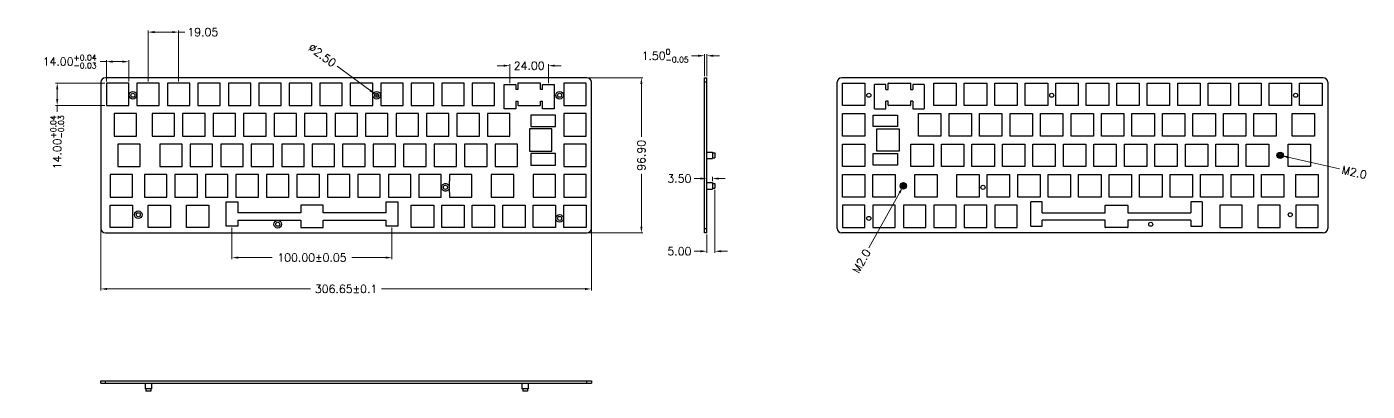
# Model space of a CAD drawing. Header units: millimetres. Extents: x 2562 to 4353, y 2000 to 2227.
# Drawn here: x 3515 to 4353, y 2000 to 2227 of the extents above; entities that cross this region are included whole.
import ezdxf

# ---------------------------------------------------------------- set-up
doc = ezdxf.new("R2010")
doc.units = ezdxf.units.MM
doc.styles.add('ROMANS', font='romans.shx', dxfattribs={"bigfont": 'gbcbig.shx'})
doc.dimstyles.new('铝板', dxfattribs={"dimtxt": 5, "dimasz": 4, "dimexe": 1, "dimexo": 1, "dimgap": 1.5, "dimtad": 0, "dimzin": 0, "dimdsep": 46, "dimtxsty": 'ROMANS', "dimcen": 1, "dimclrd": 4, "dimclre": 4, "dimclrt": 6, "dimadec": 0, "dimazin": 0, "dimtm": 1e-09, "dimtfac": 0.8, "dimtofl": 0, "dimtmove": 0, "dimatfit": 3, "dimfxl": 0, "dimtolj": 1, "dimtzin": 0, "dimlwd": 20, "dimlwe": 20, "dimarcsym": 0})

# ---------------------------------------------------------------- blocks, each defined once
blk = doc.blocks.new('*D66')
at = {"color": 4, "lineweight": 20, "transparency": 16777216}
for p, q in [((3561.57, 2100.26), (3561.57, 2062.45)), ((3868.22, 2101.57), (3868.22, 2062.45)), ((3565.57, 2063.45), (3692.68, 2063.45)), ((3864.22, 2063.45), (3737.11, 2063.45))]:
    blk.add_line(p, q, dxfattribs=at)
at = {"color": 4, "transparency": 16777216}
for points in [[(3565.57, 2064.11), (3565.57, 2062.78), (3561.57, 2063.45)], [(3864.22, 2064.11), (3864.22, 2062.78), (3868.22, 2063.45)]]:
    blk.add_solid(points, dxfattribs=at)
at = {"layer": 'Defpoints', "color": 0, "transparency": 16777216}
for p in [(3868.22, 2102.57), (3561.57, 2101.26), (3561.57, 2063.45)]:
    blk.add_point(p, dxfattribs=at)
at = {"color": 6, "transparency": 16777216, "insert": (3714.89, 2063.45), "char_height": 5, "attachment_point": 5, "style": 'ROMANS'}
blk.add_mtext('\\A1;306.65%%P0.1', dxfattribs=at)
blk = doc.blocks.new('*D67')
at = {"color": 4, "lineweight": 20, "transparency": 16777216}
for p, q in [((3866.32, 2195.26), (3900.41, 2195.26)), ((3899.41, 2191.26), (3899.41, 2158.31)), ((3899.41, 2102.36), (3899.41, 2135.31)), ((3866.32, 2098.36), (3900.41, 2098.36))]:
    blk.add_line(p, q, dxfattribs=at)
at = {"color": 4, "transparency": 16777216}
for points in [[(3898.74, 2191.26), (3900.08, 2191.26), (3899.41, 2195.26)], [(3898.74, 2102.36), (3900.08, 2102.36), (3899.41, 2098.36)]]:
    blk.add_solid(points, dxfattribs=at)
at = {"layer": 'Defpoints', "color": 0, "transparency": 16777216}
for p in [(3865.32, 2195.26), (3865.32, 2098.36), (3899.41, 2098.36)]:
    blk.add_point(p, dxfattribs=at)
at = {"color": 6, "transparency": 16777216, "insert": (3899.41, 2146.81), "char_height": 5, "attachment_point": 5, "rotation": 90, "style": 'ROMANS'}
blk.add_mtext('\\A1;96.90', dxfattribs=at)
blk = doc.blocks.new('*D68')
at = {"color": 4, "lineweight": 20, "transparency": 16777216}
for p, q in [((3643.57, 2101.71), (3643.57, 2082.01)), ((3743.57, 2101.71), (3743.57, 2082.01)), ((3647.57, 2083.01), (3668.61, 2083.01)), ((3739.57, 2083.01), (3718.52, 2083.01))]:
    blk.add_line(p, q, dxfattribs=at)
at = {"color": 4, "transparency": 16777216}
for points in [[(3647.57, 2083.67), (3647.57, 2082.34), (3643.57, 2083.01)], [(3739.57, 2083.67), (3739.57, 2082.34), (3743.57, 2083.01)]]:
    blk.add_solid(points, dxfattribs=at)
at = {"layer": 'Defpoints', "color": 0, "transparency": 16777216}
for p in [(3643.57, 2102.71), (3743.57, 2102.71), (3643.57, 2083.01)]:
    blk.add_point(p, dxfattribs=at)
at = {"color": 6, "transparency": 16777216, "insert": (3693.57, 2083.01), "char_height": 5, "attachment_point": 5, "style": 'ROMANS'}
blk.add_mtext('\\A1;100.00%%P0.05', dxfattribs=at)
blk = doc.blocks.new('*D69')
at = {"color": 4, "lineweight": 20, "transparency": 16777216}
for p, q in [((3817.3, 2191.91), (3817.3, 2203.75)), ((3841.3, 2191.91), (3841.3, 2203.75)), ((3813.3, 2202.75), (3809.3, 2202.75)), ((3845.3, 2202.75), (3849.3, 2202.75))]:
    blk.add_line(p, q, dxfattribs=at)
at = {"color": 4, "transparency": 16777216}
for points in [[(3813.3, 2203.42), (3813.3, 2202.09), (3817.3, 2202.75)], [(3845.3, 2203.42), (3845.3, 2202.09), (3841.3, 2202.75)]]:
    blk.add_solid(points, dxfattribs=at)
at = {"layer": 'Defpoints', "color": 0, "transparency": 16777216}
for p in [(3841.3, 2202.75), (3817.3, 2190.91), (3841.3, 2190.91)]:
    blk.add_point(p, dxfattribs=at)
at = {"color": 6, "transparency": 16777216, "insert": (3829.3, 2202.75), "char_height": 5, "attachment_point": 5, "style": 'ROMANS'}
blk.add_mtext('\\A1;24.00', dxfattribs=at)
blk = doc.blocks.new('*D70')
at = {"color": 4, "lineweight": 20, "transparency": 16777216}
for p, q in [((3565.12, 2205.29), (3561.12, 2205.29)), ((3565.12, 2192.91), (3565.12, 2206.29)), ((3575.12, 2205.29), (3569.12, 2205.29)), ((3579.12, 2192.91), (3579.12, 2206.29))]:
    blk.add_line(p, q, dxfattribs=at)
at = {"color": 4, "transparency": 16777216}
for points in [[(3569.12, 2205.95), (3569.12, 2204.62), (3565.12, 2205.29)], [(3575.12, 2205.95), (3575.12, 2204.62), (3579.12, 2205.29)]]:
    blk.add_solid(points, dxfattribs=at)
at = {"layer": 'Defpoints', "color": 0, "transparency": 16777216}
for p in [(3565.12, 2205.29), (3565.12, 2191.91), (3579.12, 2191.91)]:
    blk.add_point(p, dxfattribs=at)
at = {"color": 6, "transparency": 16777216, "insert": (3542.12, 2205.29), "char_height": 5, "attachment_point": 5, "style": 'ROMANS'}
blk.add_mtext('\\A1;14.00{\\H0.7x;\\S+0.04^ -0.03;}', dxfattribs=at)
blk = doc.blocks.new('*D71')
at = {"color": 4, "lineweight": 20, "transparency": 16777216}
for p, q in [((3564.12, 2191.91), (3533.37, 2191.91)), ((3534.37, 2187.91), (3534.37, 2181.91)), ((3564.12, 2177.91), (3533.37, 2177.91)), ((3534.37, 2177.91), (3534.37, 2173.91))]:
    blk.add_line(p, q, dxfattribs=at)
at = {"color": 4, "transparency": 16777216}
for points in [[(3533.7, 2187.91), (3535.04, 2187.91), (3534.37, 2191.91)], [(3533.7, 2181.91), (3535.04, 2181.91), (3534.37, 2177.91)]]:
    blk.add_solid(points, dxfattribs=at)
at = {"layer": 'Defpoints', "color": 0, "transparency": 16777216}
for p in [(3565.12, 2191.91), (3534.37, 2177.91), (3565.12, 2177.91)]:
    blk.add_point(p, dxfattribs=at)
at = {"color": 6, "transparency": 16777216, "insert": (3534.37, 2154.91), "char_height": 5, "attachment_point": 5, "rotation": 90, "style": 'ROMANS'}
blk.add_mtext('\\A1;14.00{\\H0.7x;\\S+0.04^ -0.03;}', dxfattribs=at)
blk = doc.blocks.new('*D72')
at = {"color": 4, "lineweight": 20, "transparency": 16777216}
for p, q in [((3709.23, 2202.51), (3729.81, 2187.37)), ((3733.04, 2184.26), (3735.04, 2184.26)), ((3734.04, 2183.26), (3734.04, 2185.26))]:
    blk.add_line(p, q, dxfattribs=at)
at = {"color": 4, "transparency": 16777216}
blk.add_solid([(3730.21, 2187.91), (3729.42, 2186.84), (3733.04, 2185)], dxfattribs=at)
at = {"layer": 'Defpoints', "color": 0, "transparency": 16777216}
for p in [(3733.04, 2185), (3735.05, 2183.52)]:
    blk.add_point(p, dxfattribs=at)
at = {"color": 6, "transparency": 16777216, "insert": (3700.06, 2209.26), "char_height": 5, "attachment_point": 5, "rotation": 323.66487, "style": 'ROMANS'}
blk.add_mtext('\\A1;∅2.50', dxfattribs=at)
blk = doc.blocks.new('*D73')
at = {"color": 4, "lineweight": 20, "transparency": 16777216}
for p, q in [((3934.8, 2208.94), (3930.8, 2208.94)), ((3938.8, 2196.26), (3938.8, 2209.94)), ((3940.3, 2196.26), (3940.3, 2209.94)), ((3944.3, 2208.94), (3948.3, 2208.94))]:
    blk.add_line(p, q, dxfattribs=at)
at = {"color": 4, "transparency": 16777216}
for points in [[(3934.8, 2209.61), (3934.8, 2208.27), (3938.8, 2208.94)], [(3944.3, 2209.61), (3944.3, 2208.27), (3940.3, 2208.94)]]:
    blk.add_solid(points, dxfattribs=at)
at = {"layer": 'Defpoints', "color": 0, "transparency": 16777216}
for p in [(3938.8, 2208.94), (3938.8, 2195.26), (3940.3, 2195.26)]:
    blk.add_point(p, dxfattribs=at)
at = {"color": 6, "transparency": 16777216, "insert": (3914.26, 2208.94), "char_height": 5, "attachment_point": 5, "style": 'ROMANS'}
blk.add_mtext('\\A1;1.50{\\H0.7x;\\S0^ -0.05;}', dxfattribs=at)
blk = doc.blocks.new('*D74')
at = {"color": 4, "lineweight": 20, "transparency": 16777216}
for p, q in [((4297.58, 2146.81), (4299.58, 2146.81)), ((4298.58, 2145.81), (4298.58, 2147.81)), ((4335.68, 2138.31), (4303.36, 2145.72))]:
    blk.add_line(p, q, dxfattribs=at)
at = {"color": 4, "transparency": 16777216}
blk.add_solid([(4303.5, 2146.37), (4303.21, 2145.07), (4299.46, 2146.61)], dxfattribs=at)
at = {"layer": 'Defpoints', "color": 0, "transparency": 16777216}
for p in [(4297.7, 2147.01), (4299.46, 2146.61)]:
    blk.add_point(p, dxfattribs=at)
at = {"color": 6, "transparency": 16777216, "insert": (4344.92, 2136.2), "char_height": 5, "attachment_point": 5, "rotation": 347.0953, "style": 'ROMANS'}
blk.add_mtext('\\A1;M2.0', dxfattribs=at)
blk = doc.blocks.new('*D75')
at = {"color": 4, "lineweight": 20, "transparency": 16777216}
for p, q in [((4062.12, 2127.76), (4064.12, 2127.76)), ((4063.12, 2126.76), (4063.12, 2128.76)), ((4041.58, 2089.1), (4060.73, 2123.48))]:
    blk.add_line(p, q, dxfattribs=at)
at = {"color": 4, "transparency": 16777216}
blk.add_solid([(4060.15, 2123.81), (4061.32, 2123.16), (4062.68, 2126.98)], dxfattribs=at)
at = {"layer": 'Defpoints', "color": 0, "transparency": 16777216}
for p in [(4063.56, 2128.55), (4062.68, 2126.98)]:
    blk.add_point(p, dxfattribs=at)
at = {"color": 6, "transparency": 16777216, "insert": (4036.96, 2080.82), "char_height": 5, "attachment_point": 5, "rotation": 60.87254, "style": 'ROMANS'}
blk.add_mtext('\\A1;M2.0', dxfattribs=at)
blk = doc.blocks.new('*D76')
at = {"color": 4, "lineweight": 20, "transparency": 16777216}
for p, q in [((3945.3, 2125.26), (3945.3, 2085.96)), ((3940.3, 2097.36), (3940.3, 2085.96)), ((3936.3, 2086.96), (3932.3, 2086.96)), ((3949.3, 2086.96), (3953.3, 2086.96))]:
    blk.add_line(p, q, dxfattribs=at)
at = {"color": 4, "transparency": 16777216}
for points in [[(3936.3, 2087.63), (3936.3, 2086.3), (3940.3, 2086.96)], [(3949.3, 2087.63), (3949.3, 2086.3), (3945.3, 2086.96)]]:
    blk.add_solid(points, dxfattribs=at)
at = {"layer": 'Defpoints', "color": 0, "transparency": 16777216}
for p in [(3945.3, 2126.26), (3940.3, 2098.36), (3940.3, 2086.96)]:
    blk.add_point(p, dxfattribs=at)
at = {"color": 6, "transparency": 16777216, "insert": (3923.18, 2086.96), "char_height": 5, "attachment_point": 5, "style": 'ROMANS'}
blk.add_mtext('\\A1;5.00', dxfattribs=at)
blk = doc.blocks.new('*D77')
at = {"color": 4, "lineweight": 20, "transparency": 16777216}
for p, q in [((3936.3, 2132.32), (3932.3, 2132.32)), ((3940.3, 2132.01), (3940.3, 2133.32)), ((3943.8, 2130.76), (3943.8, 2133.32)), ((3947.8, 2132.32), (3951.8, 2132.32))]:
    blk.add_line(p, q, dxfattribs=at)
at = {"color": 4, "transparency": 16777216}
for points in [[(3936.3, 2132.99), (3936.3, 2131.66), (3940.3, 2132.32)], [(3947.8, 2132.99), (3947.8, 2131.66), (3943.8, 2132.32)]]:
    blk.add_solid(points, dxfattribs=at)
at = {"layer": 'Defpoints', "color": 0, "transparency": 16777216}
for p in [(3940.3, 2132.32), (3940.3, 2131.01), (3943.8, 2129.76)]:
    blk.add_point(p, dxfattribs=at)
at = {"color": 6, "transparency": 16777216, "insert": (3923.18, 2132.32), "char_height": 5, "attachment_point": 5, "style": 'ROMANS'}
blk.add_mtext('\\A1;3.50', dxfattribs=at)
blk = doc.blocks.new('*D80')
at = {"color": 4, "lineweight": 20, "transparency": 16777216}
for p, q in [((3591.17, 2192.91), (3591.17, 2224.7)), ((3595.17, 2223.7), (3606.22, 2223.7)), ((3610.22, 2192.91), (3610.22, 2224.7)), ((3610.22, 2223.7), (3614.22, 2223.7))]:
    blk.add_line(p, q, dxfattribs=at)
at = {"color": 4, "transparency": 16777216}
for points in [[(3595.17, 2224.36), (3595.17, 2223.03), (3591.17, 2223.7)], [(3606.22, 2224.36), (3606.22, 2223.03), (3610.22, 2223.7)]]:
    blk.add_solid(points, dxfattribs=at)
at = {"layer": 'Defpoints', "color": 0, "transparency": 16777216}
for p in [(3610.22, 2223.7), (3591.17, 2191.91), (3610.22, 2191.91)]:
    blk.add_point(p, dxfattribs=at)
at = {"color": 6, "transparency": 16777216, "insert": (3625.36, 2223.7), "char_height": 5, "attachment_point": 5, "style": 'ROMANS'}
blk.add_mtext('\\A1;19.05', dxfattribs=at)

msp = doc.modelspace()

# ---------------------------------------------------------------- linework, layer by layer
at = {"color": 7, "linetype": 'Continuous'}
for p, q in [((3865.317, 2195.263), (3564.467, 2195.263)), ((3938.796, 2098.363), (3938.796, 2195.263)), ((3938.796, 2195.263), (3940.296, 2195.263)), ((3940.296, 2098.363), (3940.296, 2195.263)), ((4325.419, 2195.263), (4024.569, 2195.263)), ((3561.567, 2192.363), (3561.567, 2101.263)), ((3565.117, 2191.913), (3565.117, 2177.913)), ((3579.117, 2191.913), (3565.117, 2191.913)), ((3579.117, 2177.913), (3579.117, 2191.913)), ((3584.167, 2191.913), (3584.167, 2177.913)), ((3598.167, 2191.913), (3584.167, 2191.913)), ((3598.167, 2177.913), (3598.167, 2191.913)), ((3603.217, 2191.913), (3603.217, 2177.913)), ((3617.217, 2191.913), (3603.217, 2191.913)), ((3617.217, 2177.913), (3617.217, 2191.913)), ((3622.267, 2191.913), (3622.267, 2177.913)), ((3636.267, 2191.913), (3622.267, 2191.913)), ((3636.267, 2177.913), (3636.267, 2191.913)), ((3641.317, 2191.913), (3641.317, 2177.913)), ((3655.317, 2191.913), (3641.317, 2191.913)), ((3655.317, 2177.913), (3655.317, 2191.913)), ((3660.367, 2191.913), (3660.367, 2177.913)), ((3674.367, 2191.913), (3660.367, 2191.913)), ((3674.367, 2177.913), (3674.367, 2191.913)), ((3679.417, 2191.913), (3679.417, 2177.913)), ((3693.417, 2191.913), (3679.417, 2191.913)), ((3693.417, 2177.913), (3693.417, 2191.913)), ((3698.467, 2191.913), (3698.467, 2177.913)), ((3712.467, 2191.913), (3698.467, 2191.913)), ((3712.467, 2177.913), (3712.467, 2191.913)), ((3717.517, 2191.913), (3717.517, 2177.913)), ((3731.517, 2191.913), (3717.517, 2191.913)), ((3731.517, 2177.913), (3731.517, 2191.913)), ((3736.567, 2191.913), (3736.567, 2177.913)), ((3750.567, 2191.913), (3736.567, 2191.913)), ((3750.567, 2177.913), (3750.567, 2191.913)), ((3755.617, 2191.913), (3755.617, 2177.913)), ((3769.617, 2191.913), (3755.617, 2191.913)), ((3769.617, 2177.913), (3769.617, 2191.913)), ((3788.667, 2191.913), (3774.667, 2191.913)), ((3774.667, 2191.913), (3774.667, 2177.913)), ((3788.667, 2177.913), (3788.667, 2191.913)), ((3807.717, 2191.913), (3793.717, 2191.913)), ((3793.717, 2191.913), (3793.717, 2177.913)), ((3807.717, 2177.913), (3807.717, 2191.913)), ((3813.697, 2190.913), (3820.897, 2190.913)), ((3813.697, 2175.813), (3813.697, 2190.913)), ((3820.897, 2190.913), (3820.897, 2187.893)), ((3822.272, 2187.893), (3820.897, 2187.893)), ((3822.272, 2191.738), (3822.272, 2187.893)), ((3836.122, 2191.938), (3822.472, 2191.938)), ((3836.322, 2187.893), (3836.322, 2191.738)), ((3837.697, 2187.893), (3836.322, 2187.893)), ((3837.697, 2190.913), (3844.897, 2190.913)), ((3837.697, 2187.893), (3837.697, 2190.913)), ((3844.897, 2190.913), (3844.897, 2175.813)), ((3864.867, 2191.913), (3850.867, 2191.913)), ((3850.867, 2191.913), (3850.867, 2177.913)), ((3864.867, 2177.913), (3864.867, 2191.913)), ((3868.217, 2101.263), (3868.217, 2192.363)), ((3940.296, 2192.363), (3938.796, 2192.363)), ((4021.669, 2101.263), (4021.669, 2192.363)), ((4025.019, 2177.913), (4025.019, 2191.913)), ((4025.019, 2191.913), (4039.019, 2191.913)), ((4039.019, 2191.913), (4039.019, 2177.913)), ((4044.989, 2175.813), (4044.989, 2190.913)), ((4052.189, 2190.913), (4044.989, 2190.913)), ((4052.189, 2187.893), (4052.189, 2190.913)), ((4052.189, 2187.893), (4053.564, 2187.893)), ((4053.564, 2187.893), (4053.564, 2191.738)), ((4053.764, 2191.938), (4067.414, 2191.938)), ((4067.614, 2191.738), (4067.614, 2187.893)), ((4067.614, 2187.893), (4068.989, 2187.893)), ((4068.989, 2190.913), (4068.989, 2187.893)), ((4076.189, 2190.913), (4068.989, 2190.913)), ((4076.189, 2190.913), (4076.189, 2175.813)), ((4082.169, 2177.913), (4082.169, 2191.913)), ((4082.169, 2191.913), (4096.169, 2191.913)), ((4096.169, 2191.913), (4096.169, 2177.913)), ((4101.219, 2177.913), (4101.219, 2191.913)), ((4101.219, 2191.913), (4115.219, 2191.913)), ((4115.219, 2191.913), (4115.219, 2177.913)), ((4120.269, 2177.913), (4120.269, 2191.913)), ((4120.269, 2191.913), (4134.269, 2191.913)), ((4134.269, 2191.913), (4134.269, 2177.913)), ((4139.319, 2177.913), (4139.319, 2191.913)), ((4139.319, 2191.913), (4153.319, 2191.913)), ((4153.319, 2191.913), (4153.319, 2177.913)), ((4158.369, 2177.913), (4158.369, 2191.913)), ((4158.369, 2191.913), (4172.369, 2191.913)), ((4172.369, 2191.913), (4172.369, 2177.913)), ((4177.419, 2177.913), (4177.419, 2191.913)), ((4177.419, 2191.913), (4191.419, 2191.913)), ((4191.419, 2191.913), (4191.419, 2177.913)), ((4196.469, 2177.913), (4196.469, 2191.913)), ((4196.469, 2191.913), (4210.469, 2191.913)), ((4210.469, 2191.913), (4210.469, 2177.913)), ((4215.519, 2177.913), (4215.519, 2191.913)), ((4215.519, 2191.913), (4229.519, 2191.913)), ((4229.519, 2191.913), (4229.519, 2177.913)), ((4234.569, 2191.913), (4248.569, 2191.913)), ((4234.569, 2177.913), (4234.569, 2191.913)), ((4248.569, 2191.913), (4248.569, 2177.913)), ((4253.619, 2191.913), (4267.619, 2191.913)), ((4253.619, 2177.913), (4253.619, 2191.913)), ((4267.619, 2191.913), (4267.619, 2177.913)), ((4272.669, 2191.913), (4286.669, 2191.913)), ((4272.669, 2177.913), (4272.669, 2191.913)), ((4286.669, 2191.913), (4286.669, 2177.913)), ((4291.719, 2191.913), (4305.719, 2191.913)), ((4291.719, 2177.913), (4291.719, 2191.913)), ((4305.719, 2191.913), (4305.719, 2177.913)), ((4310.769, 2191.913), (4324.769, 2191.913)), ((4310.769, 2177.913), (4310.769, 2191.913)), ((4324.769, 2191.913), (4324.769, 2177.913)), ((4328.319, 2192.363), (4328.319, 2101.263)), ((3565.117, 2177.913), (3579.117, 2177.913)), ((3584.167, 2177.913), (3598.167, 2177.913)), ((3603.217, 2177.913), (3617.217, 2177.913)), ((3622.267, 2177.913), (3636.267, 2177.913)), ((3641.317, 2177.913), (3655.317, 2177.913)), ((3660.367, 2177.913), (3674.367, 2177.913)), ((3679.417, 2177.913), (3693.417, 2177.913)), ((3698.467, 2177.913), (3712.467, 2177.913)), ((3717.517, 2177.913), (3731.517, 2177.913)), ((3736.567, 2177.913), (3750.567, 2177.913)), ((3755.617, 2177.913), (3769.617, 2177.913)), ((3774.667, 2177.913), (3788.667, 2177.913)), ((3793.717, 2177.913), (3807.717, 2177.913)), ((3820.897, 2180.683), (3822.272, 2180.683)), ((3820.897, 2180.683), (3820.897, 2175.813)), ((3822.272, 2180.683), (3822.272, 2178.088)), ((3822.472, 2177.888), (3836.122, 2177.888)), ((3836.322, 2180.683), (3837.697, 2180.683)), ((3836.322, 2178.088), (3836.322, 2180.683)), ((3837.697, 2175.813), (3837.697, 2180.683)), ((3850.867, 2177.913), (3864.867, 2177.913)), ((4039.019, 2177.913), (4025.019, 2177.913)), ((4052.189, 2175.813), (4052.189, 2180.683)), ((4053.564, 2180.683), (4052.189, 2180.683)), ((4053.564, 2178.088), (4053.564, 2180.683)), ((4067.414, 2177.888), (4053.764, 2177.888)), ((4067.614, 2180.683), (4067.614, 2178.088)), ((4068.989, 2180.683), (4067.614, 2180.683)), ((4068.989, 2180.683), (4068.989, 2175.813)), ((4096.169, 2177.913), (4082.169, 2177.913)), ((4115.219, 2177.913), (4101.219, 2177.913)), ((4134.269, 2177.913), (4120.269, 2177.913)), ((4153.319, 2177.913), (4139.319, 2177.913)), ((4172.369, 2177.913), (4158.369, 2177.913)), ((4191.419, 2177.913), (4177.419, 2177.913)), ((4210.469, 2177.913), (4196.469, 2177.913)), ((4229.519, 2177.913), (4215.519, 2177.913)), ((4248.569, 2177.913), (4234.569, 2177.913)), ((4267.619, 2177.913), (4253.619, 2177.913)), ((4286.669, 2177.913), (4272.669, 2177.913)), ((4305.719, 2177.913), (4291.719, 2177.913)), ((4324.769, 2177.913), (4310.769, 2177.913)), ((3569.867, 2172.863), (3569.867, 2158.863)), ((3583.867, 2172.863), (3569.867, 2172.863)), ((3583.867, 2158.863), (3583.867, 2172.863)), ((3593.697, 2172.863), (3593.697, 2158.863)), ((3607.697, 2172.863), (3593.697, 2172.863)), ((3607.697, 2158.863), (3607.697, 2172.863)), ((3612.747, 2172.863), (3612.747, 2158.863)), ((3626.747, 2172.863), (3612.747, 2172.863)), ((3626.747, 2158.863), (3626.747, 2172.863)), ((3631.797, 2172.863), (3631.797, 2158.863)), ((3645.797, 2172.863), (3631.797, 2172.863)), ((3645.797, 2158.863), (3645.797, 2172.863)), ((3650.847, 2172.863), (3650.847, 2158.863)), ((3664.847, 2172.863), (3650.847, 2172.863)), ((3664.847, 2158.863), (3664.847, 2172.863)), ((3669.897, 2172.863), (3669.897, 2158.863)), ((3683.897, 2172.863), (3669.897, 2172.863)), ((3683.897, 2158.863), (3683.897, 2172.863)), ((3688.947, 2172.863), (3688.947, 2158.863)), ((3702.947, 2172.863), (3688.947, 2172.863)), ((3702.947, 2158.863), (3702.947, 2172.863)), ((3707.997, 2172.863), (3707.997, 2158.863)), ((3721.997, 2172.863), (3707.997, 2172.863)), ((3721.997, 2158.863), (3721.997, 2172.863)), ((3727.047, 2172.863), (3727.047, 2158.863)), ((3741.047, 2172.863), (3727.047, 2172.863)), ((3741.047, 2158.863), (3741.047, 2172.863)), ((3746.097, 2172.863), (3746.097, 2158.863)), ((3760.097, 2172.863), (3746.097, 2172.863)), ((3760.097, 2158.863), (3760.097, 2172.863)), ((3779.147, 2172.863), (3765.147, 2172.863)), ((3765.147, 2172.863), (3765.147, 2158.863)), ((3779.147, 2158.863), (3779.147, 2172.863)), ((3798.197, 2172.863), (3784.197, 2172.863)), ((3784.197, 2172.863), (3784.197, 2158.863)), ((3798.197, 2158.863), (3798.197, 2172.863)), ((3817.247, 2172.863), (3803.247, 2172.863)), ((3803.247, 2172.863), (3803.247, 2158.863)), ((3820.897, 2175.813), (3813.697, 2175.813)), ((3817.247, 2158.863), (3817.247, 2172.863)), ((3845.727, 2171.913), (3830.427, 2171.913)), ((3830.427, 2171.913), (3830.427, 2164.713)), ((3844.897, 2175.813), (3837.697, 2175.813)), ((3845.727, 2164.713), (3845.727, 2171.913)), ((3864.867, 2172.863), (3850.867, 2172.863)), ((3850.867, 2172.863), (3850.867, 2158.863)), ((3864.867, 2158.863), (3864.867, 2172.863)), ((4025.019, 2158.863), (4025.019, 2172.863)), ((4025.019, 2172.863), (4039.019, 2172.863)), ((4039.019, 2172.863), (4039.019, 2158.863)), ((4044.159, 2164.713), (4044.159, 2171.913)), ((4044.159, 2171.913), (4059.459, 2171.913)), ((4044.989, 2175.813), (4052.189, 2175.813)), ((4059.459, 2171.913), (4059.459, 2164.713)), ((4068.989, 2175.813), (4076.189, 2175.813)), ((4072.639, 2158.863), (4072.639, 2172.863)), ((4072.639, 2172.863), (4086.639, 2172.863)), ((4086.639, 2172.863), (4086.639, 2158.863)), ((4091.689, 2158.863), (4091.689, 2172.863)), ((4091.689, 2172.863), (4105.689, 2172.863)), ((4105.689, 2172.863), (4105.689, 2158.863)), ((4110.739, 2158.863), (4110.739, 2172.863)), ((4110.739, 2172.863), (4124.739, 2172.863)), ((4124.739, 2172.863), (4124.739, 2158.863)), ((4129.789, 2158.863), (4129.789, 2172.863)), ((4129.789, 2172.863), (4143.789, 2172.863)), ((4143.789, 2172.863), (4143.789, 2158.863)), ((4148.839, 2158.863), (4148.839, 2172.863)), ((4148.839, 2172.863), (4162.839, 2172.863)), ((4162.839, 2172.863), (4162.839, 2158.863)), ((4167.889, 2158.863), (4167.889, 2172.863)), ((4167.889, 2172.863), (4181.889, 2172.863)), ((4181.889, 2172.863), (4181.889, 2158.863)), ((4186.939, 2158.863), (4186.939, 2172.863)), ((4186.939, 2172.863), (4200.939, 2172.863)), ((4200.939, 2172.863), (4200.939, 2158.863)), ((4205.989, 2158.863), (4205.989, 2172.863)), ((4205.989, 2172.863), (4219.989, 2172.863)), ((4219.989, 2172.863), (4219.989, 2158.863)), ((4225.039, 2172.863), (4239.039, 2172.863)), ((4225.039, 2158.863), (4225.039, 2172.863)), ((4239.039, 2172.863), (4239.039, 2158.863)), ((4244.089, 2172.863), (4258.089, 2172.863)), ((4244.089, 2158.863), (4244.089, 2172.863)), ((4258.089, 2172.863), (4258.089, 2158.863)), ((4263.139, 2172.863), (4277.139, 2172.863)), ((4263.139, 2158.863), (4263.139, 2172.863)), ((4277.139, 2172.863), (4277.139, 2158.863)), ((4282.189, 2172.863), (4296.189, 2172.863)), ((4282.189, 2158.863), (4282.189, 2172.863)), ((4296.189, 2172.863), (4296.189, 2158.863)), ((4306.019, 2172.863), (4320.019, 2172.863)), ((4306.019, 2158.863), (4306.019, 2172.863)), ((4320.019, 2172.863), (4320.019, 2158.863)), ((3843.427, 2163.313), (3829.427, 2163.313)), ((3829.427, 2163.313), (3829.427, 2149.313)), ((3830.427, 2164.713), (3845.727, 2164.713)), ((3843.427, 2149.313), (3843.427, 2163.313)), ((4059.459, 2164.713), (4044.159, 2164.713)), ((4046.459, 2149.313), (4046.459, 2163.313)), ((4046.459, 2163.313), (4060.459, 2163.313)), ((4060.459, 2163.313), (4060.459, 2149.313)), ((3569.867, 2158.863), (3583.867, 2158.863)), ((3572.257, 2153.813), (3572.257, 2139.813)), ((3586.257, 2153.813), (3572.257, 2153.813)), ((3586.257, 2139.813), (3586.257, 2153.813)), ((3593.697, 2158.863), (3607.697, 2158.863)), ((3598.447, 2153.813), (3598.447, 2139.813)), ((3612.447, 2153.813), (3598.447, 2153.813)), ((3612.447, 2139.813), (3612.447, 2153.813)), ((3612.747, 2158.863), (3626.747, 2158.863)), ((3617.497, 2153.813), (3617.497, 2139.813)), ((3631.497, 2153.813), (3617.497, 2153.813)), ((3631.497, 2139.813), (3631.497, 2153.813)), ((3631.797, 2158.863), (3645.797, 2158.863)), ((3636.547, 2153.813), (3636.547, 2139.813)), ((3650.547, 2153.813), (3636.547, 2153.813)), ((3650.547, 2139.813), (3650.547, 2153.813)), ((3650.847, 2158.863), (3664.847, 2158.863)), ((3655.597, 2153.813), (3655.597, 2139.813)), ((3669.597, 2153.813), (3655.597, 2153.813)), ((3669.597, 2139.813), (3669.597, 2153.813)), ((3669.897, 2158.863), (3683.897, 2158.863)), ((3674.647, 2153.813), (3674.647, 2139.813)), ((3688.647, 2153.813), (3674.647, 2153.813)), ((3688.647, 2139.813), (3688.647, 2153.813)), ((3688.947, 2158.863), (3702.947, 2158.863)), ((3693.697, 2153.813), (3693.697, 2139.813)), ((3707.697, 2153.813), (3693.697, 2153.813)), ((3707.697, 2139.813), (3707.697, 2153.813)), ((3707.997, 2158.863), (3721.997, 2158.863)), ((3712.747, 2153.813), (3712.747, 2139.813)), ((3726.747, 2153.813), (3712.747, 2153.813)), ((3726.747, 2139.813), (3726.747, 2153.813)), ((3727.047, 2158.863), (3741.047, 2158.863)), ((3745.797, 2153.813), (3731.797, 2153.813)), ((3731.797, 2153.813), (3731.797, 2139.813)), ((3745.797, 2139.813), (3745.797, 2153.813)), ((3746.097, 2158.863), (3760.097, 2158.863)), ((3764.847, 2153.813), (3750.847, 2153.813)), ((3750.847, 2153.813), (3750.847, 2139.813)), ((3764.847, 2139.813), (3764.847, 2153.813)), ((3765.147, 2158.863), (3779.147, 2158.863)), ((3783.897, 2153.813), (3769.897, 2153.813)), ((3769.897, 2153.813), (3769.897, 2139.813)), ((3783.897, 2139.813), (3783.897, 2153.813)), ((3784.197, 2158.863), (3798.197, 2158.863)), ((3802.947, 2153.813), (3788.947, 2153.813)), ((3788.947, 2153.813), (3788.947, 2139.813)), ((3802.947, 2139.813), (3802.947, 2153.813)), ((3803.247, 2158.863), (3817.247, 2158.863)), ((3821.997, 2153.813), (3807.997, 2153.813)), ((3807.997, 2153.813), (3807.997, 2139.813)), ((3821.997, 2139.813), (3821.997, 2153.813)), ((3850.867, 2158.863), (3864.867, 2158.863)), ((3864.867, 2153.813), (3850.867, 2153.813)), ((3850.867, 2153.813), (3850.867, 2139.813)), ((3864.867, 2139.813), (3864.867, 2153.813)), ((4039.019, 2158.863), (4025.019, 2158.863)), ((4025.019, 2139.813), (4025.019, 2153.813)), ((4025.019, 2153.813), (4039.019, 2153.813)), ((4039.019, 2153.813), (4039.019, 2139.813)), ((4067.889, 2139.813), (4067.889, 2153.813)), ((4067.889, 2153.813), (4081.889, 2153.813)), ((4086.639, 2158.863), (4072.639, 2158.863)), ((4081.889, 2153.813), (4081.889, 2139.813)), ((4086.939, 2139.813), (4086.939, 2153.813)), ((4086.939, 2153.813), (4100.939, 2153.813)), ((4105.689, 2158.863), (4091.689, 2158.863)), ((4100.939, 2153.813), (4100.939, 2139.813)), ((4105.989, 2139.813), (4105.989, 2153.813)), ((4105.989, 2153.813), (4119.989, 2153.813)), ((4124.739, 2158.863), (4110.739, 2158.863)), ((4119.989, 2153.813), (4119.989, 2139.813)), ((4125.039, 2139.813), (4125.039, 2153.813)), ((4125.039, 2153.813), (4139.039, 2153.813)), ((4143.789, 2158.863), (4129.789, 2158.863)), ((4139.039, 2153.813), (4139.039, 2139.813)), ((4144.089, 2139.813), (4144.089, 2153.813)), ((4144.089, 2153.813), (4158.089, 2153.813)), ((4162.839, 2158.863), (4148.839, 2158.863)), ((4158.089, 2153.813), (4158.089, 2139.813)), ((4163.139, 2139.813), (4163.139, 2153.813)), ((4163.139, 2153.813), (4177.139, 2153.813)), ((4181.889, 2158.863), (4167.889, 2158.863)), ((4177.139, 2153.813), (4177.139, 2139.813)), ((4182.189, 2139.813), (4182.189, 2153.813)), ((4182.189, 2153.813), (4196.189, 2153.813)), ((4200.939, 2158.863), (4186.939, 2158.863)), ((4196.189, 2153.813), (4196.189, 2139.813)), ((4201.239, 2153.813), (4215.239, 2153.813)), ((4201.239, 2139.813), (4201.239, 2153.813)), ((4219.989, 2158.863), (4205.989, 2158.863)), ((4215.239, 2153.813), (4215.239, 2139.813)), ((4220.289, 2153.813), (4234.289, 2153.813)), ((4220.289, 2139.813), (4220.289, 2153.813)), ((4239.039, 2158.863), (4225.039, 2158.863)), ((4234.289, 2153.813), (4234.289, 2139.813)), ((4239.339, 2153.813), (4253.339, 2153.813)), ((4239.339, 2139.813), (4239.339, 2153.813)), ((4258.089, 2158.863), (4244.089, 2158.863)), ((4253.339, 2153.813), (4253.339, 2139.813)), ((4258.389, 2153.813), (4272.389, 2153.813)), ((4258.389, 2139.813), (4258.389, 2153.813)), ((4277.139, 2158.863), (4263.139, 2158.863)), ((4272.389, 2153.813), (4272.389, 2139.813)), ((4277.439, 2153.813), (4291.439, 2153.813)), ((4277.439, 2139.813), (4277.439, 2153.813)), ((4296.189, 2158.863), (4282.189, 2158.863)), ((4291.439, 2153.813), (4291.439, 2139.813)), ((4303.629, 2153.813), (4317.629, 2153.813)), ((4303.629, 2139.813), (4303.629, 2153.813)), ((4320.019, 2158.863), (4306.019, 2158.863)), ((4317.629, 2153.813), (4317.629, 2139.813)), ((3829.427, 2149.313), (3843.427, 2149.313)), ((3845.727, 2147.913), (3830.427, 2147.913)), ((3830.427, 2147.913), (3830.427, 2140.713)), ((3845.727, 2140.713), (3845.727, 2147.913)), ((3940.296, 2148.813), (3943.796, 2148.813)), ((3940.296, 2144.813), (3943.796, 2144.813)), ((3943.796, 2148.813), (3943.796, 2144.814)), ((3943.796, 2148.313), (3945.296, 2148.313)), ((3943.796, 2145.313), (3945.296, 2145.313)), ((3945.296, 2148.313), (3945.296, 2145.313)), ((4044.159, 2140.713), (4044.159, 2147.913)), ((4044.159, 2147.913), (4059.459, 2147.913)), ((4060.459, 2149.313), (4046.459, 2149.313)), ((4059.459, 2147.913), (4059.459, 2140.713)), ((3572.257, 2139.813), (3586.257, 2139.813)), ((3598.447, 2139.813), (3612.447, 2139.813)), ((3617.497, 2139.813), (3631.497, 2139.813)), ((3636.547, 2139.813), (3650.547, 2139.813)), ((3655.597, 2139.813), (3669.597, 2139.813)), ((3674.647, 2139.813), (3688.647, 2139.813)), ((3693.697, 2139.813), (3707.697, 2139.813)), ((3712.747, 2139.813), (3726.747, 2139.813)), ((3731.797, 2139.813), (3745.797, 2139.813)), ((3750.847, 2139.813), (3764.847, 2139.813)), ((3769.897, 2139.813), (3783.897, 2139.813)), ((3788.947, 2139.813), (3802.947, 2139.813)), ((3807.997, 2139.813), (3821.997, 2139.813)), ((3830.427, 2140.713), (3845.727, 2140.713)), ((3850.867, 2139.813), (3864.867, 2139.813)), ((4039.019, 2139.813), (4025.019, 2139.813)), ((4059.459, 2140.713), (4044.159, 2140.713)), ((4081.889, 2139.813), (4067.889, 2139.813)), ((4100.939, 2139.813), (4086.939, 2139.813)), ((4119.989, 2139.813), (4105.989, 2139.813)), ((4139.039, 2139.813), (4125.039, 2139.813)), ((4158.089, 2139.813), (4144.089, 2139.813)), ((4177.139, 2139.813), (4163.139, 2139.813)), ((4196.189, 2139.813), (4182.189, 2139.813)), ((4215.239, 2139.813), (4201.239, 2139.813)), ((4234.289, 2139.813), (4220.289, 2139.813)), ((4253.339, 2139.813), (4239.339, 2139.813)), ((4272.389, 2139.813), (4258.389, 2139.813)), ((4291.439, 2139.813), (4277.439, 2139.813)), ((4317.629, 2139.813), (4303.629, 2139.813)), ((3567.467, 2134.763), (3567.467, 2120.763)), ((3581.467, 2134.763), (3567.467, 2134.763)), ((3581.467, 2120.763), (3581.467, 2134.763)), ((3588.927, 2134.763), (3588.927, 2120.763)), ((3602.927, 2134.763), (3588.927, 2134.763)), ((3602.927, 2120.763), (3602.927, 2134.763)), ((3607.977, 2134.763), (3607.977, 2120.763)), ((3621.977, 2134.763), (3607.977, 2134.763)), ((3621.977, 2120.763), (3621.977, 2134.763)), ((3627.027, 2134.763), (3627.027, 2120.763)), ((3641.027, 2134.763), (3627.027, 2134.763)), ((3641.027, 2120.763), (3641.027, 2134.763)), ((3646.077, 2134.763), (3646.077, 2120.763)), ((3660.077, 2134.763), (3646.077, 2134.763)), ((3660.077, 2120.763), (3660.077, 2134.763)), ((3665.127, 2134.763), (3665.127, 2120.763)), ((3679.127, 2134.763), (3665.127, 2134.763)), ((3679.127, 2120.763), (3679.127, 2134.763)), ((3684.177, 2134.763), (3684.177, 2120.763)), ((3698.177, 2134.763), (3684.177, 2134.763)), ((3698.177, 2120.763), (3698.177, 2134.763)), ((3703.227, 2134.763), (3703.227, 2120.763)), ((3717.227, 2134.763), (3703.227, 2134.763)), ((3717.227, 2120.763), (3717.227, 2134.763)), ((3736.277, 2134.763), (3722.277, 2134.763)), ((3722.277, 2134.763), (3722.277, 2120.763)), ((3736.277, 2120.763), (3736.277, 2134.763)), ((3755.327, 2134.763), (3741.327, 2134.763)), ((3741.327, 2134.763), (3741.327, 2120.763)), ((3755.327, 2120.763), (3755.327, 2134.763)), ((3774.377, 2134.763), (3760.377, 2134.763)), ((3760.377, 2134.763), (3760.377, 2120.763)), ((3774.377, 2120.763), (3774.377, 2134.763)), ((3779.427, 2134.763), (3779.406, 2126.804)), ((3793.427, 2134.763), (3779.427, 2134.763)), ((3793.427, 2120.763), (3793.427, 2134.763)), ((3819.622, 2134.763), (3805.622, 2134.763)), ((3805.622, 2134.763), (3805.622, 2120.763)), ((3819.622, 2120.763), (3819.622, 2134.763)), ((3845.817, 2134.763), (3831.817, 2134.763)), ((3831.817, 2134.763), (3831.817, 2120.763)), ((3845.817, 2120.763), (3845.817, 2134.763)), ((3864.867, 2134.763), (3850.867, 2134.763)), ((3850.867, 2134.763), (3850.867, 2120.763)), ((3864.867, 2120.763), (3864.867, 2134.763)), ((3940.296, 2129.763), (3943.796, 2129.763)), ((3943.796, 2129.763), (3943.796, 2125.764)), ((3943.796, 2129.263), (3945.296, 2129.263)), ((3945.296, 2129.263), (3945.296, 2126.263)), ((4025.019, 2120.763), (4025.019, 2134.763)), ((4025.019, 2134.763), (4039.019, 2134.763)), ((4039.019, 2134.763), (4039.019, 2120.763)), ((4044.069, 2120.763), (4044.069, 2134.763)), ((4044.069, 2134.763), (4058.069, 2134.763)), ((4058.069, 2134.763), (4058.069, 2120.763)), ((4070.264, 2120.763), (4070.264, 2134.763)), ((4070.264, 2134.763), (4084.264, 2134.763)), ((4084.264, 2134.763), (4084.264, 2120.763)), ((4096.459, 2120.763), (4096.459, 2134.763)), ((4096.459, 2134.763), (4110.459, 2134.763)), ((4110.459, 2134.763), (4110.459, 2120.763)), ((4115.509, 2120.763), (4115.509, 2134.763)), ((4115.509, 2134.763), (4129.509, 2134.763)), ((4129.509, 2134.763), (4129.509, 2120.763)), ((4134.559, 2120.763), (4134.559, 2134.763)), ((4134.559, 2134.763), (4148.559, 2134.763)), ((4148.559, 2134.763), (4148.559, 2120.763)), ((4153.609, 2120.763), (4153.609, 2134.763)), ((4153.609, 2134.763), (4167.609, 2134.763)), ((4167.609, 2134.763), (4167.609, 2120.763)), ((4172.659, 2134.763), (4186.659, 2134.763)), ((4172.659, 2120.763), (4172.659, 2134.763)), ((4186.659, 2134.763), (4186.659, 2120.763)), ((4191.709, 2134.763), (4205.709, 2134.763)), ((4191.709, 2120.763), (4191.709, 2134.763)), ((4205.709, 2134.763), (4205.709, 2120.763)), ((4210.759, 2134.763), (4224.759, 2134.763)), ((4210.759, 2120.763), (4210.759, 2134.763)), ((4224.759, 2134.763), (4224.759, 2120.763)), ((4229.809, 2134.763), (4243.809, 2134.763)), ((4229.809, 2120.763), (4229.809, 2134.763)), ((4243.809, 2134.763), (4243.809, 2120.763)), ((4248.859, 2134.763), (4262.859, 2134.763)), ((4248.859, 2120.763), (4248.859, 2134.763)), ((4262.859, 2134.763), (4262.859, 2120.763)), ((4267.909, 2134.763), (4281.909, 2134.763)), ((4267.909, 2120.763), (4267.909, 2134.763)), ((4281.909, 2134.763), (4281.909, 2120.763)), ((4286.959, 2134.763), (4300.959, 2134.763)), ((4286.959, 2120.763), (4286.959, 2134.763)), ((4300.959, 2134.763), (4300.959, 2120.763)), ((4308.419, 2134.763), (4322.419, 2134.763)), ((4308.419, 2120.763), (4308.419, 2134.763)), ((4322.419, 2134.763), (4322.419, 2120.763)), ((3567.467, 2120.763), (3581.467, 2120.763)), ((3588.927, 2120.763), (3602.927, 2120.763)), ((3607.977, 2120.763), (3621.977, 2120.763)), ((3627.027, 2120.763), (3641.027, 2120.763)), ((3646.077, 2120.763), (3660.077, 2120.763)), ((3665.127, 2120.763), (3679.127, 2120.763)), ((3684.177, 2120.763), (3698.177, 2120.763)), ((3703.227, 2120.763), (3717.227, 2120.763)), ((3722.277, 2120.763), (3736.277, 2120.763)), ((3741.327, 2120.763), (3755.327, 2120.763)), ((3760.377, 2120.763), (3774.377, 2120.763)), ((3779.406, 2126.823), (3779.427, 2120.763)), ((3779.427, 2120.763), (3793.427, 2120.763)), ((3805.622, 2120.763), (3819.622, 2120.763)), ((3831.817, 2120.763), (3845.817, 2120.763)), ((3850.867, 2120.763), (3864.867, 2120.763)), ((3940.296, 2125.763), (3943.796, 2125.763)), ((3943.796, 2126.263), (3945.296, 2126.263)), ((4039.019, 2120.763), (4025.019, 2120.763)), ((4058.069, 2120.763), (4044.069, 2120.763)), ((4084.264, 2120.763), (4070.264, 2120.763)), ((4110.459, 2120.763), (4096.459, 2120.763)), ((4129.509, 2120.763), (4115.509, 2120.763)), ((4148.559, 2120.763), (4134.559, 2120.763)), ((4167.609, 2120.763), (4153.609, 2120.763)), ((4186.659, 2120.763), (4172.659, 2120.763)), ((4205.709, 2120.763), (4191.709, 2120.763)), ((4224.759, 2120.763), (4210.759, 2120.763)), ((4243.809, 2120.763), (4229.809, 2120.763)), ((4262.859, 2120.763), (4248.859, 2120.763)), ((4281.909, 2120.763), (4267.909, 2120.763)), ((4300.959, 2120.763), (4286.959, 2120.763)), ((4322.419, 2120.763), (4308.419, 2120.763)), ((3567.467, 2101.713), (3567.467, 2115.713)), ((3567.467, 2115.713), (3581.467, 2115.713)), ((3581.467, 2115.713), (3581.467, 2101.713)), ((3591.267, 2101.713), (3591.267, 2115.713)), ((3591.267, 2115.713), (3605.267, 2115.713)), ((3605.267, 2115.713), (3605.267, 2101.713)), ((3615.067, 2101.713), (3615.067, 2115.713)), ((3615.067, 2115.713), (3629.067, 2115.713)), ((3629.067, 2115.713), (3629.067, 2101.713)), ((3639.967, 2102.713), (3639.967, 2117.813)), ((3639.967, 2117.813), (3647.167, 2117.813)), ((3647.167, 2117.813), (3647.167, 2110.963)), ((3686.542, 2110.963), (3647.167, 2110.963)), ((3686.542, 2115.538), (3686.542, 2110.963)), ((3700.392, 2115.738), (3686.742, 2115.738)), ((3700.592, 2110.963), (3700.592, 2115.538)), ((3739.967, 2110.963), (3700.592, 2110.963)), ((3739.967, 2117.813), (3747.167, 2117.813)), ((3739.967, 2110.963), (3739.967, 2117.813)), ((3747.167, 2117.813), (3747.167, 2102.713)), ((3755.617, 2115.713), (3769.617, 2115.713)), ((3755.617, 2101.713), (3755.617, 2115.713)), ((3769.617, 2115.713), (3769.617, 2101.713)), ((3774.667, 2115.713), (3788.667, 2115.713)), ((3774.667, 2101.713), (3774.667, 2115.713)), ((3788.667, 2115.713), (3788.667, 2101.713)), ((3793.717, 2115.713), (3807.717, 2115.713)), ((3793.717, 2101.713), (3793.717, 2115.713)), ((3807.717, 2115.713), (3807.717, 2101.713)), ((3812.767, 2115.713), (3826.767, 2115.713)), ((3812.767, 2101.713), (3812.767, 2115.713)), ((3826.767, 2115.713), (3826.767, 2101.713)), ((3831.817, 2115.713), (3845.817, 2115.713)), ((3831.817, 2101.713), (3831.817, 2115.713)), ((3845.817, 2115.713), (3845.817, 2101.713)), ((3850.867, 2115.713), (3864.867, 2115.713)), ((3850.867, 2101.713), (3850.867, 2115.713)), ((3864.867, 2115.713), (3864.867, 2101.713)), ((4025.019, 2115.713), (4025.019, 2101.713)), ((4039.019, 2115.713), (4025.019, 2115.713)), ((4039.019, 2101.713), (4039.019, 2115.713)), ((4044.069, 2115.713), (4044.069, 2101.713)), ((4058.069, 2115.713), (4044.069, 2115.713)), ((4058.069, 2101.713), (4058.069, 2115.713)), ((4063.119, 2115.713), (4063.119, 2101.713)), ((4077.119, 2115.713), (4063.119, 2115.713)), ((4077.119, 2101.713), (4077.119, 2115.713)), ((4082.169, 2115.713), (4082.169, 2101.713)), ((4096.169, 2115.713), (4082.169, 2115.713)), ((4096.169, 2101.713), (4096.169, 2115.713)), ((4101.219, 2115.713), (4101.219, 2101.713)), ((4115.219, 2115.713), (4101.219, 2115.713)), ((4115.219, 2101.713), (4115.219, 2115.713)), ((4120.269, 2115.713), (4120.269, 2101.713)), ((4134.269, 2115.713), (4120.269, 2115.713)), ((4134.269, 2101.713), (4134.269, 2115.713)), ((4142.719, 2102.713), (4142.719, 2117.813)), ((4149.919, 2117.813), (4142.719, 2117.813)), ((4149.919, 2110.963), (4149.919, 2117.813)), ((4149.919, 2110.963), (4189.294, 2110.963)), ((4189.294, 2110.963), (4189.294, 2115.538)), ((4189.494, 2115.738), (4203.144, 2115.738)), ((4203.344, 2115.538), (4203.344, 2110.963)), ((4203.344, 2110.963), (4242.719, 2110.963)), ((4249.919, 2117.813), (4242.719, 2117.813)), ((4242.719, 2117.813), (4242.719, 2110.963)), ((4249.919, 2117.813), (4249.919, 2102.713)), ((4274.819, 2115.713), (4260.819, 2115.713)), ((4260.819, 2115.713), (4260.819, 2101.713)), ((4274.819, 2101.713), (4274.819, 2115.713)), ((4298.619, 2115.713), (4284.619, 2115.713)), ((4284.619, 2115.713), (4284.619, 2101.713)), ((4298.619, 2101.713), (4298.619, 2115.713)), ((4322.419, 2115.713), (4308.419, 2115.713)), ((4308.419, 2115.713), (4308.419, 2101.713)), ((4322.419, 2101.713), (4322.419, 2115.713)), ((3647.167, 2102.713), (3639.967, 2102.713)), ((3647.167, 2106.463), (3647.167, 2102.713)), ((3647.167, 2106.463), (3686.542, 2106.463)), ((3686.542, 2106.463), (3686.542, 2101.888)), ((3700.592, 2106.463), (3739.967, 2106.463)), ((3700.592, 2101.888), (3700.592, 2106.463)), ((3739.967, 2102.713), (3739.967, 2106.463)), ((3747.167, 2102.713), (3739.967, 2102.713)), ((4142.719, 2102.713), (4149.919, 2102.713)), ((4189.294, 2106.463), (4149.919, 2106.463)), ((4149.919, 2102.713), (4149.919, 2106.463)), ((4189.294, 2101.888), (4189.294, 2106.463)), ((4242.719, 2106.463), (4203.344, 2106.463)), ((4203.344, 2106.463), (4203.344, 2101.888)), ((4242.719, 2106.463), (4242.719, 2102.713)), ((4242.719, 2102.713), (4249.919, 2102.713)), ((3564.467, 2098.363), (3865.317, 2098.363)), ((3581.467, 2101.713), (3567.467, 2101.713)), ((3605.267, 2101.713), (3591.267, 2101.713)), ((3629.067, 2101.713), (3615.067, 2101.713)), ((3686.742, 2101.688), (3700.392, 2101.688)), ((3769.617, 2101.713), (3755.617, 2101.713)), ((3788.667, 2101.713), (3774.667, 2101.713)), ((3807.717, 2101.713), (3793.717, 2101.713)), ((3826.767, 2101.713), (3812.767, 2101.713)), ((3845.817, 2101.713), (3831.817, 2101.713)), ((3864.867, 2101.713), (3850.867, 2101.713)), ((3938.796, 2101.263), (3940.296, 2101.263)), ((3940.296, 2098.363), (3938.796, 2098.363)), ((4325.419, 2098.363), (4024.569, 2098.363)), ((4025.019, 2101.713), (4039.019, 2101.713)), ((4044.069, 2101.713), (4058.069, 2101.713)), ((4063.119, 2101.713), (4077.119, 2101.713)), ((4082.169, 2101.713), (4096.169, 2101.713)), ((4101.219, 2101.713), (4115.219, 2101.713)), ((4120.269, 2101.713), (4134.269, 2101.713)), ((4203.144, 2101.688), (4189.494, 2101.688)), ((4260.819, 2101.713), (4274.819, 2101.713)), ((4284.619, 2101.713), (4298.619, 2101.713)), ((4308.419, 2101.713), (4322.419, 2101.713)), ((3561.567, 2004.681), (3561.567, 2006.181)), ((3561.567, 2006.181), (3868.217, 2006.181)), ((3561.567, 2004.681), (3868.217, 2004.681)), ((3564.467, 2004.681), (3564.467, 2006.181)), ((3589.307, 2004.681), (3589.307, 2001.181)), ((3593.307, 2004.681), (3593.307, 2001.181)), ((3824.767, 2004.681), (3824.767, 2001.181)), ((3828.767, 2004.681), (3828.767, 2001.181)), ((3865.317, 2004.681), (3865.317, 2006.181)), ((3868.217, 2006.181), (3868.217, 2004.681)), ((3593.307, 2001.181), (3589.307, 2001.181)), ((3589.807, 2001.181), (3589.807, 1999.681)), ((3592.807, 1999.681), (3589.807, 1999.681)), ((3592.807, 2001.181), (3592.807, 1999.681)), ((3828.767, 2001.181), (3824.767, 2001.181)), ((3825.267, 2001.181), (3825.267, 1999.681)), ((3828.267, 1999.681), (3825.267, 1999.681)), ((3828.267, 2001.181), (3828.267, 1999.681))]:
    msp.add_line(p, q, dxfattribs=at)
for centre, radius in [((3581.642, 2184.263), 2.35), ((3734.042, 2184.263), 2.35), ((3848.342, 2184.263), 2.35), ((3581.642, 2184.263), 1.25), ((3734.042, 2184.263), 1.25), ((3848.342, 2184.263), 1.25), ((4041.544, 2184.263), 1.25), ((4155.844, 2184.263), 1.25), ((4308.244, 2184.263), 1.25), ((4298.579, 2146.813), 2), ((4298.579, 2146.813), 1.5), ((4298.579, 2146.813), 0.9), ((3776.992, 2126.813), 1.3), ((4063.119, 2127.763), 2), ((4063.119, 2127.763), 1.5), ((4063.119, 2127.763), 0.9), ((4112.894, 2126.813), 1.3), ((3585.017, 2109.763), 2.35), ((3585.017, 2109.763), 1.25), ((4304.869, 2109.763), 1.25), ((3672.192, 2103.813), 2.35), ((3672.192, 2103.813), 1.25), ((3848.342, 2107.463), 2.35), ((3848.342, 2107.463), 1.25), ((4041.544, 2107.463), 1.25), ((4217.694, 2103.813), 1.25)]:
    msp.add_circle(centre, radius, dxfattribs=at)
for centre, radius, start, end in [((3564.467, 2192.363), 2.9, 90, 180), ((3865.317, 2192.363), 2.9, 0, 90), ((4024.569, 2192.363), 2.9, 90, 180), ((4325.419, 2192.363), 2.9, 0, 90), ((3822.472, 2191.738), 0.2, 90, 180.000002), ((3836.122, 2191.738), 0.2, 0, 90), ((4053.764, 2191.738), 0.2, 90, 180), ((4067.414, 2191.738), 0.2, 359.999996, 90), ((3822.472, 2178.088), 0.2, 179.999993, 270), ((3836.122, 2178.088), 0.2, 270, 360), ((4053.764, 2178.088), 0.2, 180, 270), ((4067.414, 2178.088), 0.2, 270, 0.000002), ((3686.742, 2115.538), 0.2, 90, 180.000002), ((3700.392, 2115.538), 0.2, 0, 90), ((4189.494, 2115.538), 0.2, 90, 180), ((4203.144, 2115.538), 0.2, 359.999996, 90), ((3564.467, 2101.263), 2.9, 180, 270), ((3686.742, 2101.888), 0.2, 179.999993, 270.000006), ((3700.392, 2101.888), 0.2, 269.999994, 0), ((3865.317, 2101.263), 2.9, 270, 0), ((4024.569, 2101.263), 2.9, 180, 270), ((4189.494, 2101.888), 0.2, 180, 270.000006), ((4203.144, 2101.888), 0.2, 269.999994, 0.000002), ((4325.419, 2101.263), 2.9, 270, 0)]:
    msp.add_arc(centre, radius, start, end, dxfattribs=at)
for points, knots in [([(3774.592, 2126.813), (3774.592, 2127.126), (3774.717, 2127.758), (3775.253, 2128.557), (3776.054, 2129.09), (3776.998, 2129.276), (3777.942, 2129.084), (3778.994, 2128.385), (3779.406, 2127.418), (3779.406, 2126.804)], [0, 0, 0, 0, 0.1255659, 0.2510993, 0.3766526, 0.5022062, 0.6277357, 0.7533406, 1, 1, 1, 1]), ([(3779.406, 2126.823), (3779.406, 2126.208), (3778.994, 2125.242), (3777.942, 2124.543), (3776.998, 2124.35), (3776.054, 2124.537), (3775.253, 2125.07), (3774.717, 2125.869), (3774.592, 2126.501), (3774.592, 2126.813)], [0, 0, 0, 0, 0.24666, 0.3722646, 0.4977941, 0.6233477, 0.7489013, 0.8744342, 1, 1, 1, 1])]:
    msp.add_open_spline(points, degree=3, knots=knots, dxfattribs=at)

# ---------------------------------------------------------------- dimensions: what is measured, and where the dimension line sits
for base, p1, p2, picture, middle in [((3610.217, 2223.698), (3591.167, 2191.913), (3610.217, 2191.913), '*D80', (3625.36, 2223.698)), ((3841.297, 2202.754), (3817.297, 2190.913), (3841.297, 2190.913), '*D69', (3829.297, 2202.754)), ((3940.296, 2132.325), (3943.796, 2129.763), (3940.296, 2131.014), '*D77', (3923.177, 2132.325)), ((3940.296, 2086.962), (3945.296, 2126.263), (3940.296, 2098.363), '*D76', (3923.177, 2086.962))]:
    dim = msp.add_linear_dim(base=base, p1=p1, p2=p2, dimstyle='铝板')
    dim.commit()
    dim.dimension.update_dxf_attribs({"geometry": picture, "text_midpoint": middle})
dim = msp.add_diameter_dim_2p(p1=(3735.049, 2183.523), p2=(3733.035, 2185.004), dimstyle='铝板')
dim.commit()
dim.dimension.update_dxf_attribs({"geometry": '*D72', "text_midpoint": (3700.063, 2209.256), "dimtype": 163})
for base, p1, p2, text, picture, middle in [((3938.796, 2208.939), (3940.296, 2195.263), (3938.796, 2195.263), '<>{\\H0.7x;\\S0^ -0.05;}', '*D73', (3914.26, 2208.939)), ((3565.117, 2205.286), (3579.117, 2191.913), (3565.117, 2191.913), '<>{\\H0.7x;\\S+0.04^ -0.03;}', '*D70', (3542.117, 2205.286)), ((3561.567, 2063.448), (3868.217, 2102.567), (3561.567, 2101.263), '<>%%P0.1', '*D66', (3714.892, 2063.448)), ((3643.567, 2083.007), (3743.567, 2102.713), (3643.567, 2102.713), '<>%%P0.05', '*D68', (3693.567, 2083.007))]:
    dim = msp.add_linear_dim(base=base, p1=p1, p2=p2, text=text, dimstyle='铝板')
    dim.commit()
    dim.dimension.update_dxf_attribs({"geometry": picture, "text_midpoint": middle})
dim = msp.add_linear_dim(base=(3899.411, 2098.363), p1=(3865.317, 2195.263), p2=(3865.317, 2098.363), angle=90, dimstyle='铝板')
dim.commit()
dim.dimension.update_dxf_attribs({"geometry": '*D67', "text_midpoint": (3899.411, 2146.813)})
dim = msp.add_linear_dim(base=(3534.369, 2177.913), p1=(3565.117, 2191.913), p2=(3565.117, 2177.913), angle=90, text='<>{\\H0.7x;\\S+0.04^ -0.03;}', dimstyle='铝板')
dim.commit()
dim.dimension.update_dxf_attribs({"geometry": '*D71', "text_midpoint": (3534.369, 2154.913)})
for p1, p2, picture, middle in [((4297.702, 2147.014), (4299.457, 2146.612), '*D74', (4344.921, 2136.196)), ((4063.557, 2128.55), (4062.681, 2126.977), '*D75', (4036.964, 2080.825))]:
    dim = msp.add_diameter_dim_2p(p1=p1, p2=p2, text='M2.0', dimstyle='铝板')
    dim.commit()
    dim.dimension.update_dxf_attribs({"geometry": picture, "text_midpoint": middle, "dimtype": 163})

doc.saveas('drawing.dxf')
